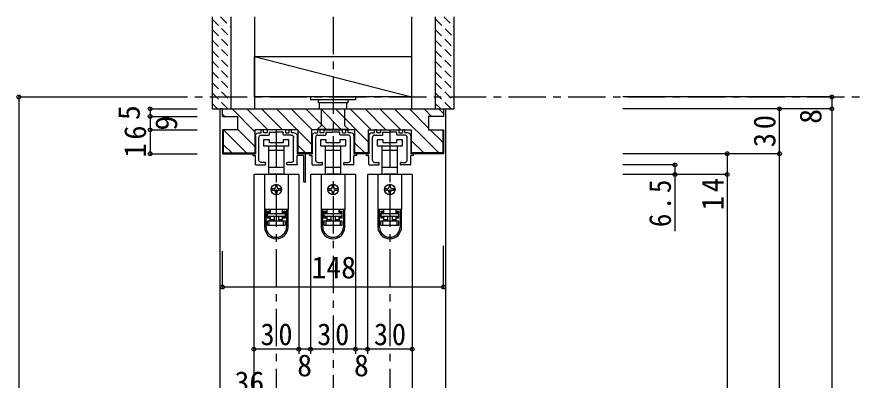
# Model space of a CAD drawing. Units: millimetres at full size, sheet at 1:5; details may follow other scales. Extents: x -973 to 977, y -701 to 696.
# Drawn here: x -598 to -33, y -246 to -2 of the extents above; entities that cross this region are included whole.
import ezdxf
from ezdxf.enums import TextEntityAlignment as Align

# ---------------------------------------------------------------- set-up
doc = ezdxf.new("R2010")
doc.units = ezdxf.units.MM
doc.header["$LTSCALE"] = 5
doc.header["$PDMODE"] = 32
doc.header["$PDSIZE"] = 2.5
doc.linetypes.add('CHAIN1', pattern=[8, 5, -1, 1, -1])
doc.linetypes.add('DASHED1', pattern=[1.8, 1.2, -0.6])
for name, color, linetype in [('0-1_通り芯', 4, 'CHAIN1'), ('0-2_柱', 7, 'Continuous'), ('0-3_仕上げ', 2, 'Continuous'), ('0-4_枠', 3, 'Continuous'), ('0-6_扉', 6, 'Continuous'), ('0-7_金物', 7, 'Continuous'), ('0-B_寸法', 7, 'Continuous'), ('0-C_ハッチ', 4, 'Continuous')]:
    doc.layers.add(name, color=color, linetype=linetype)
doc.styles.add('ＭＳ ゴシック', font='')
doc.styles.get('ＭＳ ゴシック').set_extended_font_data('MS Gothic')

# ---------------------------------------------------------------- blocks, each defined once
blk = doc.blocks.new('下荷重(戸車)')
at = {"layer": '0-7_金物'}
for p, q in [((8.5, 37.107), (4.5, 37.107)), ((-5.25, 30.107), (0, 30.107)), ((0, 30.107), (5.25, 30.107)), ((5.25, 30.107), (5.25, 33.107)), ((5.25, 18.507), (5.25, 30.107)), ((0, 18.507), (-5.25, 18.507)), ((-5.25, 18.507), (-5.25, 14.107)), ((5.25, 18.507), (0, 18.507)), ((5.25, 14.107), (5.25, 18.507)), ((7.9, 13.807), (-7.9, 13.807)), ((-7.9, 13.807), (-7.9, -9.493)), ((-5.25, 14.107), (-4, 14.107)), ((-4, 14.107), (-4, 13.807)), ((4, 14.107), (-4, 14.107)), ((4, 14.107), (5.25, 14.107)), ((4, 13.807), (4, 14.107)), ((7.9, 13.807), (7.9, -9.493)), ((-0.5, 6.307), (-0.5, 5.307)), ((0.5, 5.307), (0.5, 6.307)), ((-1.5, 4.307), (-2.5, 4.307)), ((-2.5, 3.307), (-1.5, 3.307)), ((-0.5, 2.307), (-0.5, 1.307)), ((0.5, 1.307), (0.5, 2.307)), ((2.5, 4.307), (1.5, 4.307)), ((1.5, 3.307), (2.5, 3.307)), ((7.9, -9.493), (-7.9, -9.493)), ((-7.9, -9.493), (-7.9, -9.593)), ((-6.9, -9.593), (-7.9, -9.593)), ((-7.9, -9.593), (-7.9, -21.293)), ((-4.2, -9.593), (-6.9, -9.593)), ((-6.9, -21.293), (-6.9, -9.593)), ((-6.1, -10.593), (-6.1, -15.293)), ((-6.1, -10.593), (-4.2, -10.593)), ((-4.9, -9.593), (-4.9, -9.493)), ((-4.2, -9.593), (-4.2, -10.593)), ((-4, -11.693), (-4, -9.493)), ((4, -9.493), (4, -11.693)), ((6.9, -9.593), (4.2, -9.593)), ((4.2, -10.593), (4.2, -9.593)), ((4.2, -11.593), (4.2, -10.593)), ((4.2, -10.593), (6.1, -10.593)), ((4.9, -9.493), (4.9, -9.593)), ((6.1, -15.293), (6.1, -10.593)), ((6.9, -9.593), (6.9, -21.293)), ((7.9, -9.593), (6.9, -9.593)), ((7.9, -9.493), (7.9, -9.593)), ((7.9, -21.293), (7.9, -9.593)), ((-6.1, -14.293), (-4.2, -14.293)), ((-4.2, -15.293), (-6.1, -15.293)), ((-5.9, -11.693), (-5.9, -12.193)), ((-4, -11.693), (-5.9, -11.693)), ((-5.9, -12.193), (5.9, -12.193)), ((-5.9, -14.193), (-5.9, -12.193)), ((5.9, -14.193), (-5.9, -14.193)), ((-4.2, -14.293), (-4.2, -15.293)), ((-4.2, -15.293), (-4.2, -17.193)), ((-4, -16.193), (-4, -14.193)), ((-1.5, -14.193), (-1.5, -17.193)), ((1.5, -14.193), (1.5, -17.193)), ((1.5, -16.193), (4, -16.193)), ((5.9, -11.693), (4, -11.693)), ((6.1, -11.593), (4.2, -11.593)), ((6.1, -15.293), (4.2, -15.293)), ((4.2, -17.193), (4.2, -15.293)), ((5.9, -12.193), (5.9, -11.693)), ((5.9, -12.193), (5.9, -14.193)), ((-5.9, -17.193), (-4.9, -17.193)), ((-4.9, -17.193), (4.9, -17.193)), ((-4.9, -17.193), (-4.9, -20.193)), ((4.9, -20.193), (-4.9, -20.193)), ((4.9, -17.193), (5.9, -17.193)), ((5.9, -17.193), (5.9, -20.193))]:
    blk.add_line(p, q, dxfattribs=at)
for points in [[(-8.5, 33.107), (0, 33.107), (8.5, 33.107), (8.5, 37.107)], [(4.5, 37.107), (4.5, 35.107), (-4.5, 35.107), (-4.5, 37.107), (-8.5, 37.107), (-8.5, 33.107)], [(-5.25, 33.107), (-5.25, 30.107), (-5.25, 18.507)], [(-4.2, -10.593), (-4.2, -11.593), (-6.1, -11.593)], [(-4, -17.193), (-4, -16.193), (-1.5, -16.193)], [(4, -14.193), (4, -16.193), (4, -17.193)], [(4.2, -15.293), (4.2, -14.293), (6.1, -14.293)], [(-4.9, -20.193), (-5.9, -20.193), (-5.9, -17.193)], [(5.9, -20.193), (4.9, -20.193), (4.9, -17.193)]]:
    blk.add_lwpolyline(points, dxfattribs=at)
blk.add_circle((0, 3.807), 3.5, dxfattribs=at)
for centre, radius, start, end in [((0, 6.307), 0.5, 90, 180), ((0, 6.307), 0.5, 0, 90), ((-2.5, 3.807), 0.5, 90, 180), ((-2.5, 3.807), 0.5, 180, 270), ((-1.5, 5.307), 1, 270, 0), ((-1.5, 2.307), 1, 0, 90), ((0, 1.307), 0.5, 180, 270), ((0, 1.307), 0.5, 270, 0), ((1.5, 5.307), 1, 180, 270), ((1.5, 2.307), 1, 90, 180), ((2.5, 3.807), 0.5, 0, 90), ((2.5, 3.807), 0.5, 270, 0), ((0, -21.293), 7.9, 180, 0), ((0, -21.293), 6.9, 180, 0)]:
    blk.add_arc(centre, radius, start, end, dxfattribs=at)
blk = doc.blocks.new('02')
at = {"layer": '0-B_寸法'}
for p, q in [((-12, 6.623), (-10.45, 6.623)), ((-10.15, 6.923), (-10.15, 8.323)), ((-8.95, 8.623), (-9.85, 8.623)), ((-8.65, 6.923), (-8.65, 8.323)), ((-6.45, 6.623), (-8.35, 6.623)), ((-6.15, 8.323), (-6.15, 6.923)), ((-5.85, 8.623), (5.85, 8.623)), ((-4.65, 5.423), (-4.65, 6.823)), ((-4.35, 7.123), (-0.3, 7.123)), ((0, 7.423), (-0.3, 7.123)), ((0, 7.423), (0.3, 7.123)), ((4.35, 7.123), (0.3, 7.123)), ((4.65, 5.423), (4.65, 6.823)), ((6.15, 8.323), (6.15, 6.923)), ((6.45, 6.623), (8.35, 6.623)), ((8.65, 6.923), (8.65, 8.323)), ((8.95, 8.623), (9.85, 8.623)), ((10.15, 6.923), (10.15, 8.323)), ((12, 6.623), (10.45, 6.623)), ((-14, 4.623), (-14, -7.377)), ((-11.6, -11.949), (-11.6, 3.623)), ((-10.15, 5.123), (-4.95, 5.123)), ((10.15, 5.123), (4.95, 5.123)), ((11.6, -11.949), (11.6, 3.623)), ((14, 4.623), (14, -7.377)), ((-15.4, -7.377), (-14, -7.377)), ((-15.4, -8.577), (-14, -8.577)), ((-14, -14.577), (-14, -8.577)), ((15.4, -7.377), (14, -7.377)), ((15.4, -8.577), (14, -8.577)), ((14, -14.577), (14, -8.577)), ((-13.7, -14.877), (-7.45, -14.877)), ((-7.15, -14.577), (-7.15, -13.502)), ((7.15, -14.577), (7.15, -13.502)), ((13.7, -14.877), (7.45, -14.877))]:
    blk.add_line(p, q, dxfattribs=at)
for centre, radius, start, end in [((-12, 4.623), 2, 90, 180), ((-10.45, 6.923), 0.3, 270, 0), ((-9.85, 8.323), 0.3, 90, 180), ((-8.95, 8.323), 0.3, 0, 90), ((-8.35, 6.923), 0.3, 180, 270), ((-6.45, 6.923), 0.3, 270, 0), ((-5.85, 8.323), 0.3, 90, 180), ((-4.35, 6.823), 0.3, 90, 180), ((4.35, 6.823), 0.3, 0, 90), ((5.85, 8.323), 0.3, 0, 90), ((6.45, 6.923), 0.3, 180, 270), ((8.35, 6.923), 0.3, 270, 0), ((8.95, 8.323), 0.3, 90, 180), ((9.85, 8.323), 0.3, 0, 90), ((10.45, 6.923), 0.3, 180, 270), ((12, 4.623), 2, 0, 90), ((-10.15, 3.623), 1.5, 90, 180), ((-4.95, 5.423), 0.3, 270, 0), ((4.95, 5.423), 0.3, 180, 270), ((10.15, 3.623), 1.5, 0, 90), ((-15.4, -7.977), 0.6, 90, 180), ((-15.4, -7.977), 0.6, 180, 270), ((15.4, -7.977), 0.6, 0, 90), ((15.4, -7.977), 0.6, 270, 0), ((-13.7, -14.577), 0.3, 180, 270), ((-10.6, -11.949), 1, 180, 243.25632), ((-8.8, -8.377), 5, 243.25632, 284.75682), ((-7.45, -13.502), 0.3, 0, 104.75682), ((-7.45, -14.577), 0.3, 270, 0), ((7.45, -13.502), 0.3, 75.24318, 180), ((7.45, -14.577), 0.3, 180, 270), ((8.8, -8.377), 5, 255.24318, 296.74368), ((10.6, -11.949), 1, 296.74368, 0), ((13.7, -14.577), 0.3, 270, 0)]:
    blk.add_arc(centre, radius, start, end, dxfattribs=at)
blk = doc.blocks.new('03')
at = {"layer": '0-B_寸法'}
for p, q in [((-11.079, 7.476), (-9.529, 7.476)), ((-9.229, 7.776), (-9.229, 9.176)), ((-9.229, 5.976), (-4.029, 5.976)), ((-8.029, 9.476), (-8.929, 9.476)), ((-7.729, 7.776), (-7.729, 9.176)), ((-5.529, 7.476), (-7.429, 7.476)), ((-5.229, 9.176), (-5.229, 7.776)), ((-4.929, 9.476), (6.771, 9.476)), ((-3.729, 6.276), (-3.729, 7.676)), ((-3.429, 7.976), (0.621, 7.976)), ((0.921, 8.276), (0.621, 7.976)), ((0.921, 8.276), (1.221, 7.976)), ((5.271, 7.976), (1.221, 7.976)), ((5.571, 6.276), (5.571, 7.676)), ((11.071, 5.976), (5.871, 5.976)), ((7.071, 9.176), (7.071, 7.776)), ((7.371, 7.476), (9.271, 7.476)), ((9.571, 7.776), (9.571, 9.176)), ((9.871, 9.476), (10.771, 9.476)), ((11.071, 7.776), (11.071, 9.176)), ((12.921, 7.476), (11.371, 7.476)), ((-13.079, 5.476), (-13.079, -6.524)), ((-10.679, -11.096), (-10.679, 4.476)), ((12.521, -11.096), (12.521, 4.476)), ((14.921, 5.476), (14.921, -6.524)), ((-18.679, -25.124), (-18.679, -7.024)), ((-18.179, -6.524), (-13.079, -6.524)), ((-17.479, -25.124), (-17.479, -8.224)), ((-16.979, -7.724), (-13.079, -7.724)), ((-13.079, -13.724), (-13.079, -7.724)), ((16.321, -6.524), (14.921, -6.524)), ((16.321, -7.724), (14.921, -7.724)), ((14.921, -13.724), (14.921, -7.724)), ((-12.779, -14.024), (-6.529, -14.024)), ((-6.229, -13.724), (-6.229, -12.649)), ((8.071, -13.724), (8.071, -12.649)), ((14.621, -14.024), (8.371, -14.024))]:
    blk.add_line(p, q, dxfattribs=at)
for centre, radius, start, end in [((-11.079, 5.476), 2, 90, 180), ((-9.229, 4.476), 1.5, 90, 180), ((-9.529, 7.776), 0.3, 270, 0), ((-8.929, 9.176), 0.3, 90, 180), ((-8.029, 9.176), 0.3, 0, 90), ((-7.429, 7.776), 0.3, 180, 270), ((-5.529, 7.776), 0.3, 270, 0), ((-4.929, 9.176), 0.3, 90, 180), ((-4.029, 6.276), 0.3, 270, 0), ((-3.429, 7.676), 0.3, 90, 180), ((5.271, 7.676), 0.3, 0, 90), ((5.871, 6.276), 0.3, 180, 270), ((6.771, 9.176), 0.3, 0, 90), ((7.371, 7.776), 0.3, 180, 270), ((9.271, 7.776), 0.3, 270, 0), ((9.871, 9.176), 0.3, 90, 180), ((10.771, 9.176), 0.3, 0, 90), ((11.371, 7.776), 0.3, 180, 270), ((11.071, 4.476), 1.5, 0, 90), ((12.921, 5.476), 2, 0, 90), ((-18.179, -7.024), 0.5, 90, 180), ((-16.979, -8.224), 0.5, 90, 180), ((-9.679, -11.096), 1, 180, 243.25632), ((11.521, -11.096), 1, 296.74368, 0), ((16.321, -7.124), 0.6, 0, 90), ((16.321, -7.124), 0.6, 270, 0), ((-12.779, -13.724), 0.3, 180, 270), ((-7.879, -7.524), 5, 243.25632, 284.75682), ((-6.529, -12.649), 0.3, 0, 104.75682), ((-6.529, -13.724), 0.3, 270, 0), ((8.371, -12.649), 0.3, 75.24318, 180), ((8.371, -13.724), 0.3, 180, 270), ((9.721, -7.524), 5, 255.24318, 296.74368), ((14.621, -13.724), 0.3, 270, 0), ((-18.079, -25.124), 0.6, 180, 0)]:
    blk.add_arc(centre, radius, start, end, dxfattribs=at)

msp = doc.modelspace()

# ---------------------------------------------------------------- linework, layer by layer
at = {"layer": '0-1_通り芯'}
for p, q in [((-386.347, -2.5), (-386.347, -577.5)), ((-508.847, -56.151), (-33.347, -56.151)), ((-424.347, -78.151), (-424.347, -567.5)), ((-348.347, -78.151), (-348.347, -567.5))]:
    msp.add_line(p, q, dxfattribs=at)
at = {"layer": '0-2_柱'}
for p, q in [((-438.847, -56.151), (-438.847, -29.151)), ((-438.847, -29.151), (-333.847, -56.151)), ((-333.847, -56.151), (-438.847, -56.151))]:
    msp.add_line(p, q, dxfattribs=at)
msp.add_lwpolyline([(-438.847, -29.151), (-333.847, -29.151), (-333.847, -56.151)], dxfattribs=at)
at = {"layer": '0-3_仕上げ'}
for p, q in [((-467.347, -2.5), (-467.347, -64.151)), ((-454.847, -2.5), (-454.847, -64.151)), ((-438.847, -2.5), (-438.847, -64.151)), ((-333.847, -2.5), (-333.847, -64.151)), ((-317.847, -2.5), (-317.847, -64.151)), ((-305.347, -2.5), (-305.347, -64.151)), ((-467.347, -64.151), (-454.847, -64.151)), ((-454.847, -64.151), (-438.847, -64.151)), ((-333.847, -64.151), (-317.847, -64.151)), ((-317.847, -64.151), (-305.347, -64.151))]:
    msp.add_line(p, q, dxfattribs=at)
at = {"layer": '0-4_枠', "color": 4}
for p, q in [((-460.347, -64.151), (-461.847, -64.151)), ((-461.847, -317.826), (-461.847, -64.151)), ((-312.347, -64.151), (-310.847, -64.151)), ((-310.847, -317.826), (-310.847, -64.151))]:
    msp.add_line(p, q, dxfattribs=at)
at = {"layer": '0-4_枠'}
for p, q in [((-460.347, -69.151), (-460.347, -64.151)), ((-460.347, -64.151), (-312.347, -64.151)), ((-394.099, -75.237), (-394.099, -64.151)), ((-378.599, -64.151), (-378.599, -75.237)), ((-312.347, -64.151), (-312.347, -69.151)), ((-459.847, -78.151), (-459.847, -93.651)), ((-438.747, -78.151), (-438.747, -94.151)), ((-409.947, -78.151), (-438.747, -78.151)), ((-409.947, -78.151), (-409.947, -94.151)), ((-400.747, -78.151), (-400.747, -94.151)), ((-371.947, -78.151), (-400.747, -78.151)), ((-396.949, -77.951), (-394.099, -75.237)), ((-378.599, -75.237), (-375.749, -77.951)), ((-371.947, -78.151), (-371.947, -94.151)), ((-362.747, -78.151), (-362.747, -94.151)), ((-362.747, -78.151), (-333.947, -78.151)), ((-333.947, -78.151), (-333.947, -94.151)), ((-312.847, -78.151), (-312.847, -93.651)), ((-312.347, -78.151), (-312.347, -94.151)), ((-460.347, -94.151), (-438.747, -94.151)), ((-459.847, -93.651), (-438.747, -93.651)), ((-400.747, -93.651), (-409.947, -93.651)), ((-400.747, -94.151), (-409.947, -94.151)), ((-362.747, -93.651), (-371.947, -93.651)), ((-362.747, -94.151), (-371.947, -94.151)), ((-312.847, -93.651), (-333.947, -93.651)), ((-312.347, -94.151), (-333.947, -94.151))]:
    msp.add_line(p, q, dxfattribs=at)
for points in [[(-460.347, -69.151), (-450.347, -69.151), (-450.347, -78.151), (-460.347, -78.151), (-460.347, -94.151)], [(-312.347, -69.151), (-322.347, -69.151), (-322.347, -78.151), (-312.347, -78.151)], [(-375.749, -78.151), (-375.749, -77.951), (-396.949, -77.951), (-396.949, -78.151)]]:
    msp.add_lwpolyline(points, dxfattribs=at)
at = {"layer": '0-6_扉'}
for p, q in [((-409.347, -108.151), (-439.347, -108.151)), ((-439.347, -108.151), (-439.347, -317.826)), ((-409.347, -108.151), (-409.347, -228.151)), ((-401.347, -108.151), (-401.347, -228.151)), ((-371.347, -108.151), (-401.347, -108.151)), ((-371.347, -108.151), (-371.347, -228.151)), ((-363.347, -108.151), (-363.347, -228.151)), ((-333.347, -108.151), (-363.347, -108.151)), ((-333.347, -108.151), (-333.347, -317.826))]:
    msp.add_line(p, q, dxfattribs=at)
at = {"layer": '0-7_金物'}
for p, q in [((-401.347, -56.151), (-401.347, -58.151)), ((-371.347, -56.151), (-371.347, -58.151)), ((-371.347, -58.151), (-401.347, -58.151)), ((-396.347, -58.151), (-396.347, -60.151)), ((-395.347, -64.151), (-395.347, -60.151)), ((-377.347, -60.151), (-377.347, -64.151))]:
    msp.add_line(p, q, dxfattribs=at)
msp.add_lwpolyline([(-376.347, -58.151), (-376.347, -60.151), (-396.347, -60.151)], dxfattribs=at)
at = {"layer": '0-B_寸法', "color": 4}
for p, q in [((-596.847, -56.151), (-596.847, -567.5)), ((-596.847, -56.151), (-508.847, -56.151)), ((-52.347, -56.151), (-192.347, -56.151)), ((-52.347, -56.151), (-52.347, -64.151)), ((-508.847, -64.151), (-508.847, -69.151)), ((-508.847, -64.151), (-477.347, -64.151)), ((-52.347, -64.151), (-192.347, -64.151)), ((-87.347, -567.5), (-87.347, -64.151)), ((-52.347, -64.151), (-52.347, -555.5)), ((-508.847, -69.151), (-508.847, -78.151)), ((-508.847, -69.151), (-477.347, -69.151)), ((-508.847, -78.151), (-508.847, -94.151)), ((-508.847, -78.151), (-477.347, -78.151)), ((-508.847, -94.151), (-477.347, -94.151)), ((-87.347, -94.151), (-192.347, -94.151)), ((-122.347, -94.151), (-122.347, -547.5)), ((-157.347, -101.651), (-192.347, -101.651)), ((-157.347, -101.651), (-157.347, -146.098)), ((-122.347, -108.151), (-192.347, -108.151)), ((-312.347, -183.455), (-312.347, -155.897)), ((-460.347, -183.455), (-460.347, -159.397)), ((-312.347, -183.455), (-460.347, -183.455)), ((-409.347, -225.151), (-439.347, -225.151)), ((-401.347, -225.151), (-409.347, -225.151)), ((-371.347, -225.151), (-401.347, -225.151)), ((-363.347, -225.151), (-371.347, -225.151)), ((-333.347, -225.151), (-363.347, -225.151))]:
    msp.add_line(p, q, dxfattribs=at)
at = {"layer": '0-B_寸法'}
for p in [(-596.847, -56.151), (-52.347, -56.151), (-508.847, -64.151), (-87.347, -64.151), (-52.347, -64.151), (-508.847, -69.151), (-508.847, -78.151), (-508.847, -94.151), (-122.347, -94.151), (-87.347, -94.151), (-157.347, -101.651), (-157.347, -108.151), (-122.347, -108.151), (-460.347, -183.455), (-312.347, -183.455), (-439.347, -225.151), (-409.347, -225.151), (-401.347, -225.151), (-371.347, -225.151), (-363.347, -225.151), (-333.347, -225.151)]:
    msp.add_point(p, dxfattribs=at)
at = {"layer": '0-C_ハッチ', "linetype": 'DASHED1'}
for p, q in [((-467.347, -3.933), (-454.847, -16.433)), ((-461.709, -2.5), (-454.847, -9.362)), ((-317.629, -4.151), (-305.347, -16.433)), ((-312.209, -2.5), (-305.347, -9.362)), ((-467.347, -11.004), (-454.847, -23.504)), ((-317.847, -11.004), (-305.347, -23.504)), ((-467.347, -18.075), (-454.847, -30.575)), ((-317.847, -18.075), (-305.347, -30.575)), ((-467.347, -25.147), (-454.847, -37.647)), ((-317.847, -25.147), (-305.347, -37.647)), ((-467.347, -32.218), (-454.847, -44.718)), ((-317.847, -32.218), (-305.347, -44.718)), ((-467.347, -39.289), (-454.847, -51.789)), ((-317.847, -39.289), (-305.347, -51.789)), ((-467.347, -46.36), (-454.847, -58.86)), ((-317.847, -46.36), (-305.347, -58.86)), ((-467.347, -53.431), (-456.627, -64.151)), ((-317.847, -53.431), (-307.127, -64.151)), ((-467.347, -60.502), (-463.698, -64.151)), ((-317.847, -60.502), (-314.198, -64.151))]:
    msp.add_line(p, q, dxfattribs=at)
at = {"layer": '0-C_ハッチ'}
for p, q in [((-458.9, -69.151), (-460.347, -67.705)), ((-438.746, -79.406), (-454.001, -64.151)), ((-430.101, -78.151), (-444.101, -64.151)), ((-420.202, -78.151), (-434.202, -64.151)), ((-410.302, -78.151), (-424.302, -64.151)), ((-400.403, -78.151), (-414.403, -64.151)), ((-390.503, -78.151), (-404.503, -64.151)), ((-380.604, -78.151), (-394.604, -64.151)), ((-362.747, -86.109), (-384.704, -64.151)), ((-360.805, -78.151), (-374.805, -64.151)), ((-350.905, -78.151), (-364.905, -64.151)), ((-341.006, -78.151), (-355.006, -64.151)), ((-315.606, -93.651), (-345.106, -64.151)), ((-322.347, -77.011), (-335.207, -64.151)), ((-320.307, -69.151), (-325.307, -64.151)), ((-312.347, -67.212), (-315.408, -64.151)), ((-444.3, -93.651), (-459.8, -78.151)), ((-438.746, -89.306), (-450.347, -77.705)), ((-400.746, -87.708), (-409.946, -78.508)), ((-312.847, -86.511), (-321.207, -78.151)), ((-454.199, -93.651), (-459.847, -88.004)), ((-404.701, -93.651), (-409.945, -88.407)), ((-365.104, -93.651), (-371.946, -86.809)), ((-325.506, -93.651), (-333.947, -85.21))]:
    msp.add_line(p, q, dxfattribs=at)

# ---------------------------------------------------------------- block references
at = {"layer": '0-7_金物', "xscale": -1}
msp.add_blockref('03', (-423.426, -87.628), dxfattribs=at)
at = {"layer": '0-7_金物'}
for name, p in [('02', (-386.347, -86.774)), ('02', (-348.347, -86.774)), ('下荷重(戸車)', (-424.347, -121.958)), ('下荷重(戸車)', (-386.347, -121.958)), ('下荷重(戸車)', (-348.347, -121.958))]:
    msp.add_blockref(name, p, dxfattribs=at)

# ---------------------------------------------------------------- texts
at = {"layer": '0-3_仕上げ', "color": 7, "style": 'ＭＳ ゴシック'}
msp.add_text('36', height=14.66, dxfattribs=at).set_placement((-452.347, -258.946), align=Align.BOTTOM_LEFT)
at = {"layer": '0-B_寸法', "style": 'ＭＳ ゴシック'}
for s, p in [('5', (-511.347, -71.651)), ('8', (-54.847, -74.151)), ('9', (-486.347, -78.651))]:
    msp.add_text(s, height=14.66, rotation=90, dxfattribs=at).set_placement(p, align=Align.BOTTOM_LEFT)
for s, p in [('148', (-400.847, -182.073)), ('8', (-410.347, -247.651)), ('8', (-372.347, -247.651))]:
    msp.add_text(s, height=14.66, dxfattribs=at).set_placement(p, align=Align.BOTTOM_LEFT)
at = {"layer": '0-B_寸法', "char_height": 14.66, "attachment_point": 7, "rotation": 90, "style": 'ＭＳ ゴシック'}
for s, insert in [('\\T1.27;\\W0.95;30', (-89.847, -89.776)), ('\\T1.27;\\W0.95;16', (-511.347, -96.776)), ('\\T1.27;\\W0.9;6.5', (-159.847, -143.306)), ('\\T1.27;\\W0.95;14', (-124.847, -132.014))]:
    msp.add_mtext(s, dxfattribs=dict(at, insert=insert))
at = {"layer": '0-B_寸法', "char_height": 14.66, "attachment_point": 7, "style": 'ＭＳ ゴシック'}
for insert in [(-434.972, -222.651), (-396.972, -222.651), (-358.972, -222.651)]:
    msp.add_mtext('\\T1.27;\\W0.95;30', dxfattribs=dict(at, insert=insert))

doc.saveas('drawing.dxf')
